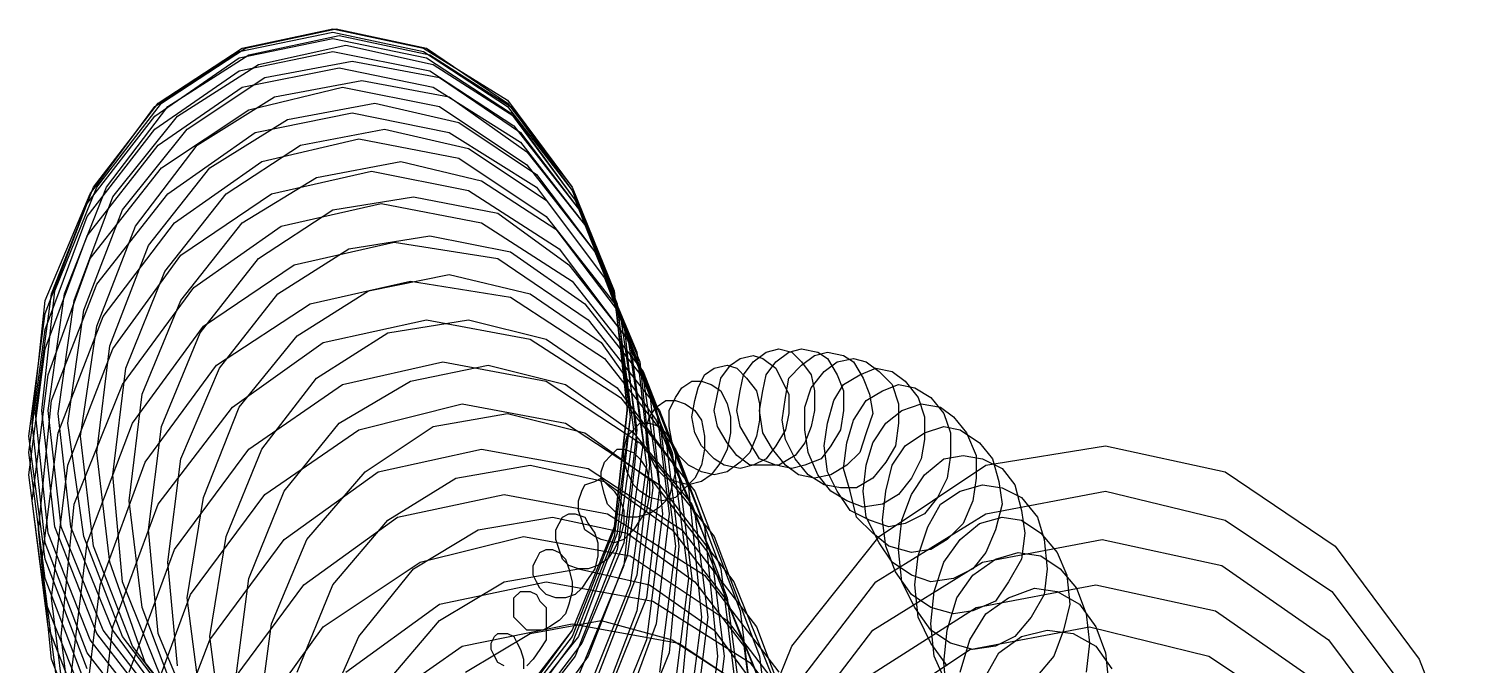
# Model space of a CAD drawing. Header units: metres. Extents: x 7 to 126, y 48 to 200.
# Drawn here: x 6.8 to 124.2, y 148.4 to 200 of the extents above; entities that cross this region are included whole.
import ezdxf

# ---------------------------------------------------------------- set-up
doc = ezdxf.new("R2010")
doc.units = ezdxf.units.M

msp = doc.modelspace()

# ---------------------------------------------------------------- linework, layer by layer
for points in [[(23.8875, 198.1875), (31.5, 199.7625)], [(24.15, 198.45), (31.5, 200.025)], [(24.4125, 198.45), (31.7625, 200.025)], [(24.675, 197.925), (32.025, 199.5)], [(31.5, 200.025), (38.85, 198.45)], [(31.5, 199.7625), (38.85, 198.1875)], [(31.7625, 200.025), (39.1125, 198.45)], [(32.025, 199.5), (39.375, 197.925)], [(17.325, 193.9875), (24.15, 198.45)], [(17.5875, 193.9875), (24.4125, 198.45)], [(23.8875, 197.6625), (31.5, 199.2375)], [(25.4625, 197.1375), (32.55, 198.7125)], [(31.5, 199.2375), (39.1125, 197.6625)], [(32.55, 198.7125), (39.6375, 197.1375)], [(38.85, 198.45), (45.675, 194.25)], [(39.1125, 198.45), (45.675, 193.9875)], [(17.0625, 193.725), (23.8875, 198.1875)], [(17.0625, 192.9375), (23.8875, 197.6625)], [(18.1125, 193.725), (24.675, 197.925)], [(18.9, 192.9375), (25.4625, 197.1375)], [(23.8875, 196.6125), (31.5, 198.1875)], [(25.9875, 196.0875), (33.075, 197.4)], [(31.5, 198.1875), (39.375, 196.6125)], [(33.075, 197.4), (40.1625, 196.0875)], [(38.85, 198.1875), (45.675, 193.725)], [(39.1125, 197.6625), (45.9375, 193.2)], [(39.375, 197.925), (45.9375, 193.725)], [(39.6375, 197.1375), (46.2, 192.9375)], [(17.0625, 191.8875), (23.8875, 196.6125)], [(19.6875, 191.8875), (25.9875, 196.0875)], [(24.15, 195.3), (32.025, 196.875)], [(32.025, 196.875), (39.6375, 195.3)], [(39.375, 196.6125), (46.2, 192.15)], [(40.1625, 196.0875), (46.725, 191.625)], [(17.325, 190.575), (24.15, 195.3)], [(24.675, 193.4625), (32.2875, 195.3)], [(26.775, 194.5125), (33.8625, 195.825)], [(32.2875, 195.3), (40.1625, 193.725)], [(33.8625, 195.825), (40.95, 194.5125)], [(39.6375, 195.3), (46.725, 190.8375)], [(11.8125, 186.6375), (17.0625, 193.725)], [(12.075, 187.1625), (17.325, 193.9875)], [(12.3375, 187.1625), (17.5875, 193.9875)], [(13.125, 187.1625), (18.1125, 193.725)], [(20.475, 190.575), (26.775, 194.5125)], [(27.825, 192.675), (34.9125, 193.9875)], [(34.9125, 193.9875), (41.7375, 192.4125)], [(40.1625, 193.725), (47.25, 189)], [(40.95, 194.5125), (47.25, 190.05)], [(45.675, 194.25), (50.925, 187.1625)], [(45.675, 193.9875), (50.925, 187.1625)], [(45.675, 193.725), (50.925, 186.9)], [(45.9375, 193.725), (50.925, 186.9)], [(11.55, 185.85), (17.0625, 192.9375)], [(13.65, 186.375), (18.9, 192.9375)], [(17.5875, 188.7375), (24.675, 193.4625)], [(21.525, 188.7375), (27.825, 192.675)], [(25.2, 191.625), (33.075, 193.2)], [(33.075, 193.2), (40.95, 191.625)], [(45.9375, 193.2), (51.1875, 186.1125)], [(46.2, 192.9375), (51.1875, 186.1125)], [(11.55, 184.8), (17.0625, 191.8875)], [(14.4375, 185.325), (19.6875, 191.8875)], [(18.1125, 186.6375), (25.2, 191.625)], [(28.875, 190.575), (35.7, 191.8875)], [(35.7, 191.8875), (42.525, 190.3125)], [(40.95, 191.625), (48.0375, 187.1625)], [(41.7375, 192.4125), (48.0375, 188.2125)], [(46.2, 192.15), (51.7125, 185.0625)], [(46.725, 191.625), (51.7125, 185.0625)], [(11.55, 183.225), (17.325, 190.575)], [(15.4875, 184.0125), (20.475, 190.575)], [(22.8375, 186.6375), (28.875, 190.575)], [(25.725, 189.2625), (33.6, 191.1)], [(33.6, 191.1), (41.7375, 189.525)], [(42.525, 190.3125), (48.825, 186.1125)], [(46.725, 190.8375), (52.2375, 183.75)], [(18.6375, 184.275), (25.725, 189.2625)], [(30.1875, 187.95), (37.0125, 189.2625)], [(37.0125, 189.2625), (43.575, 187.6875)], [(41.7375, 189.525), (48.825, 184.8)], [(47.25, 190.05), (52.2375, 183.75)], [(47.25, 189), (52.7625, 181.9125)], [(11.8125, 181.3875), (17.5875, 188.7375)], [(16.5375, 182.4375), (21.525, 188.7375)], [(24.15, 184.275), (30.1875, 187.95)], [(26.5125, 186.6375), (34.65, 188.475)], [(34.65, 188.475), (42.525, 186.9)], [(48.0375, 188.2125), (52.7625, 181.9125)], [(8.1375, 177.975), (11.8125, 186.6375)], [(8.6625, 178.5), (12.075, 187.1625)], [(8.925, 178.7625), (12.3375, 187.1625)], [(9.7125, 178.5), (13.125, 187.1625)], [(12.3375, 179.2875), (18.1125, 186.6375)], [(17.85, 180.3375), (22.8375, 186.6375)], [(19.1625, 181.65), (26.5125, 186.6375)], [(42.525, 186.9), (49.875, 182.175)], [(43.575, 187.6875), (49.6125, 183.75)], [(48.0375, 187.1625), (53.55, 179.8125)], [(50.925, 187.1625), (54.3375, 178.5)], [(50.925, 187.1625), (54.3375, 178.7625)], [(50.925, 186.9), (54.3375, 178.2375)], [(50.925, 186.9), (54.3375, 178.5)], [(8.1375, 176.925), (11.55, 185.85)], [(10.5, 177.975), (13.65, 186.375)], [(27.3, 184.0125), (35.4375, 185.85)], [(31.5, 185.325), (38.0625, 186.375)], [(35.4375, 185.85), (43.575, 184.275)], [(38.0625, 186.375), (44.8875, 185.0625)], [(48.825, 186.1125), (53.55, 179.8125)], [(51.1875, 186.1125), (54.6, 177.45)], [(51.1875, 186.1125), (54.6, 177.7125)], [(8.1375, 175.6125), (11.55, 184.8)], [(11.2875, 177.1875), (14.4375, 185.325)], [(12.8625, 176.6625), (18.6375, 184.275)], [(19.1625, 177.975), (24.15, 184.275)], [(25.4625, 181.3875), (31.5, 185.325)], [(43.575, 184.275), (50.925, 179.55)], [(44.8875, 185.0625), (50.6625, 180.8625)], [(48.825, 184.8), (54.6, 177.45)], [(51.7125, 185.0625), (55.125, 176.1375)], [(51.7125, 185.0625), (54.8625, 176.6625)], [(8.1375, 174.0375), (11.55, 183.225)], [(12.3375, 175.875), (15.4875, 184.0125)], [(20.2125, 179.025), (27.3, 184.0125)], [(32.8125, 182.175), (39.375, 183.225)], [(39.375, 183.225), (45.9375, 181.9125)], [(49.6125, 183.75), (54.6, 177.1875)], [(52.2375, 183.75), (55.65, 174.5625)], [(52.2375, 183.75), (55.3875, 175.35)], [(13.3875, 174.3), (16.5375, 182.4375)], [(27.0375, 178.5), (32.8125, 182.175)], [(28.35, 180.8625), (36.4875, 182.7)], [(36.4875, 182.7), (44.8875, 181.3875)], [(45.9375, 181.9125), (51.975, 177.7125)], [(49.875, 182.175), (55.3875, 174.825)], [(52.7625, 181.9125), (56.4375, 172.9875)], [(52.7625, 181.9125), (56.175, 173.775)], [(8.4, 171.9375), (11.8125, 181.3875)], [(13.65, 174.0375), (19.1625, 181.65)], [(20.7375, 175.35), (25.4625, 181.3875)], [(21, 175.875), (28.35, 180.8625)], [(44.8875, 181.3875), (52.2375, 176.4)], [(50.6625, 180.8625), (55.65, 174.5625)], [(14.7, 172.4625), (17.85, 180.3375)], [(29.6625, 177.7125), (37.8, 179.55)], [(34.3875, 178.7625), (40.95, 180.075)], [(37.8, 179.55), (45.9375, 178.2375)], [(40.95, 180.075), (47.5125, 178.5)], [(50.925, 179.55), (56.7, 172.2)], [(53.55, 179.8125), (57.225, 170.625)], [(53.55, 179.8125), (56.7, 171.675)], [(7.35, 168.7875), (8.6625, 178.5)], [(7.875, 169.05), (8.925, 178.7625)], [(8.4, 169.05), (9.7125, 178.5)], [(8.6625, 169.8375), (12.3375, 179.2875)], [(14.4375, 171.15), (20.2125, 179.025)], [(22.3125, 172.4625), (27.0375, 178.5)], [(28.6125, 175.0875), (34.3875, 178.7625)], [(47.5125, 178.5), (53.2875, 174.5625)], [(54.3375, 178.7625), (55.3875, 169.3125)], [(54.3375, 178.5), (55.3875, 169.05)], [(54.3375, 178.5), (55.3875, 169.05)], [(7.0875, 168), (8.1375, 177.975)], [(9.1875, 168.7875), (10.5, 177.975)], [(9.975, 168), (11.2875, 177.1875)], [(16.0125, 170.3625), (19.1625, 177.975)], [(22.05, 172.725), (29.6625, 177.7125)], [(45.9375, 178.2375), (53.55, 173.25)], [(51.975, 177.7125), (56.7, 171.675)], [(54.3375, 178.2375), (55.65, 168.525)], [(54.6, 177.7125), (55.65, 168.525)], [(54.6, 177.45), (58.0125, 168.2625)], [(54.6, 177.45), (55.9125, 167.475)], [(54.6, 177.1875), (57.75, 169.3125)], [(6.825, 166.95), (8.1375, 176.925)], [(9.1875, 167.2125), (12.8625, 176.6625)], [(30.7125, 174.5625), (39.1125, 176.4)], [(35.9625, 175.35), (42.525, 176.4)], [(39.1125, 176.4), (47.5125, 174.825)], [(42.525, 176.4), (48.825, 174.825)], [(52.2375, 176.4), (58.0125, 169.05)], [(54.8625, 176.6625), (56.175, 167.475)], [(55.125, 176.1375), (56.175, 166.425)], [(6.825, 165.6375), (8.1375, 175.6125)], [(11.025, 166.95), (12.3375, 175.875)], [(15.225, 168), (21, 175.875)], [(17.5875, 167.7375), (20.7375, 175.35)], [(23.8875, 169.3125), (28.6125, 175.0875)], [(30.1875, 171.675), (35.9625, 175.35)], [(55.3875, 175.35), (56.7, 166.425)], [(6.825, 163.8), (8.1375, 174.0375)], [(9.975, 164.5875), (13.65, 174.0375)], [(12.3375, 165.6375), (13.3875, 174.3)], [(23.3625, 169.3125), (30.7125, 174.5625)], [(47.5125, 174.825), (54.8625, 170.1)], [(48.825, 174.825), (54.6, 170.8875)], [(53.2875, 174.5625), (57.75, 168.2625)], [(55.3875, 174.825), (59.0625, 165.6375)], [(55.65, 174.5625), (56.9625, 164.5875)], [(55.65, 174.5625), (58.5375, 166.6875)], [(56.175, 173.775), (57.225, 164.5875)], [(65.625, 172.9875), (66.675, 173.775)], [(66.675, 173.775), (67.725, 174.0375)], [(67.4625, 172.9875), (68.5125, 173.775)], [(67.725, 174.0375), (68.775, 173.775)], [(68.5125, 173.775), (69.5625, 174.0375)], [(68.775, 173.775), (69.5625, 172.9875)], [(69.5625, 174.0375), (70.875, 173.775)], [(70.6125, 173.5125), (71.6625, 173.775)], [(70.875, 173.775), (71.6625, 173.25)], [(71.6625, 173.775), (72.975, 173.5125)], [(16.275, 164.85), (22.05, 172.725)], [(32.2875, 171.15), (40.425, 172.9875)], [(37.8, 171.4125), (44.1, 172.725)], [(40.425, 172.9875), (48.825, 171.4125)], [(44.1, 172.725), (50.4, 171.15)], [(53.55, 173.25), (59.325, 165.9)], [(56.4375, 172.9875), (57.4875, 162.75)], [(62.475, 172.4625), (63.525, 172.725)], [(63, 171.675), (63.7875, 172.725)], [(63.525, 172.725), (64.3125, 172.4625)], [(63.7875, 172.725), (64.575, 173.25)], [(64.575, 173.25), (65.625, 173.5125)], [(64.8375, 171.9375), (65.625, 172.9875)], [(65.625, 173.5125), (66.4125, 173.25)], [(66.4125, 173.25), (67.4625, 172.4625)], [(66.675, 171.9375), (67.4625, 172.9875)], [(68.5125, 171.675), (69.5625, 172.725)], [(69.5625, 172.725), (70.6125, 173.5125)], [(69.5625, 172.9875), (70.35, 171.9375)], [(71.4, 172.2), (72.45, 172.9875)], [(71.6625, 173.25), (72.45, 171.9375)], [(72.45, 172.9875), (73.7625, 173.25)], [(72.975, 173.5125), (73.7625, 172.9875)], [(73.7625, 173.25), (74.8125, 172.9875)], [(73.7625, 172.9875), (74.55, 171.675)], [(74.8125, 172.9875), (75.8625, 172.2)], [(7.0875, 161.7), (8.4, 171.9375)], [(13.65, 163.8), (14.7, 172.4625)], [(19.1625, 165.1125), (22.3125, 172.4625)], [(25.725, 165.9), (30.1875, 171.675)], [(32.025, 168), (37.8, 171.4125)], [(48.825, 171.4125), (56.4375, 166.425)], [(56.7, 172.2), (60.375, 162.75)], [(56.7, 171.675), (58.0125, 162.75)], [(56.7, 171.675), (59.5875, 163.8)], [(59.85, 170.8875), (60.6375, 171.4125)], [(60.6375, 171.4125), (61.425, 171.4125)], [(61.1625, 170.8875), (61.6875, 171.9375)], [(61.425, 171.4125), (62.2125, 171.15)], [(61.6875, 171.9375), (62.475, 172.4625)], [(62.7375, 170.3625), (63, 171.675)], [(64.3125, 172.4625), (65.1, 171.675)], [(64.575, 170.625), (64.8375, 171.9375)], [(65.1, 171.675), (65.8875, 170.625)], [(66.4125, 170.625), (66.675, 171.9375)], [(67.4625, 172.4625), (67.9875, 171.4125)], [(67.9875, 171.4125), (68.5125, 170.3625)], [(68.25, 170.1), (68.5125, 171.675)], [(70.35, 170.8875), (71.4, 172.2)], [(70.35, 171.9375), (70.6125, 170.625)], [(72.45, 171.9375), (72.975, 170.625)], [(72.975, 171.15), (74.2875, 171.9375)], [(74.2875, 171.9375), (75.6, 172.4625)], [(74.55, 171.675), (75.075, 170.3625)], [(75.6, 172.4625), (76.9125, 172.2)], [(75.8625, 172.2), (76.9125, 171.15)], [(76.9125, 172.2), (77.9625, 171.4125)], [(77.9625, 171.4125), (79.0125, 170.1)], [(10.5, 161.4375), (14.4375, 171.15)], [(14.9625, 161.7), (16.0125, 170.3625)], [(24.675, 165.9), (32.2875, 171.15)], [(50.4, 171.15), (55.9125, 167.2125)], [(54.6, 170.8875), (59.0625, 164.85)], [(57.225, 170.625), (58.275, 160.65)], [(59.325, 170.1), (59.85, 170.8875)], [(60.9, 169.8375), (61.1625, 170.8875)], [(62.2125, 171.15), (63, 170.625)], [(62.475, 169.05), (62.7375, 170.3625)], [(63, 170.625), (63.525, 169.575)], [(64.3125, 169.05), (64.575, 170.625)], [(65.8875, 170.625), (66.15, 169.575)], [(66.15, 169.05), (66.4125, 170.625)], [(68.5125, 170.3625), (68.5125, 168.7875)], [(69.825, 169.3125), (70.35, 170.8875)], [(70.6125, 170.625), (70.6125, 169.05)], [(72.1875, 169.8375), (72.975, 171.15)], [(72.975, 170.625), (72.975, 169.05)], [(74.8125, 169.8375), (76.125, 170.625)], [(75.075, 170.3625), (75.3375, 168.7875)], [(76.125, 170.625), (77.4375, 171.15)], [(76.9125, 171.15), (77.4375, 169.575)], [(77.4375, 171.15), (78.75, 170.8875)], [(78.75, 170.8875), (80.0625, 170.1)], [(7.6125, 159.3375), (8.6625, 169.8375)], [(8.925, 159.6), (7.875, 169.05)], [(9.45, 159.6), (8.4, 169.05)], [(17.325, 161.4375), (23.3625, 169.3125)], [(21, 161.9625), (23.8875, 169.3125)], [(33.6, 167.475), (42, 169.575)], [(42, 169.575), (50.4, 168)], [(55.3875, 169.3125), (54.3375, 159.6)], [(55.3875, 169.05), (54.3375, 159.3375)], [(55.3875, 169.05), (54.3375, 159.6)], [(54.8625, 170.1), (60.9, 162.4875)], [(57.225, 168.525), (57.75, 169.3125)], [(57.75, 169.3125), (58.5375, 169.8375)], [(57.75, 169.3125), (58.8, 160.65)], [(58.0125, 169.05), (61.6875, 159.6)], [(58.5375, 169.8375), (59.325, 169.8375)], [(58.8, 169.05), (59.325, 170.1)], [(58.8, 167.7375), (58.8, 169.05)], [(59.325, 169.8375), (60.1125, 169.575)], [(60.1125, 169.575), (60.9, 169.05)], [(60.6375, 168.525), (60.9, 169.8375)], [(60.9, 169.05), (61.425, 168.2625)], [(62.7375, 167.7375), (62.475, 169.05)], [(63.525, 169.575), (63.7875, 168.525)], [(64.575, 167.7375), (64.3125, 169.05)], [(66.15, 169.575), (66.15, 168.2625)], [(66.4125, 167.2125), (66.15, 169.05)], [(67.9875, 168.2625), (68.25, 170.1)], [(69.825, 167.475), (69.825, 169.3125)], [(70.6125, 169.05), (70.35, 167.7375)], [(71.6625, 168), (72.1875, 169.8375)], [(72.975, 169.05), (72.7125, 167.475)], [(73.7625, 168.2625), (74.8125, 169.8375)], [(76.3875, 168), (77.7, 169.05)], [(77.4375, 169.575), (77.4375, 168)], [(77.7, 169.05), (79.275, 169.575)], [(79.0125, 170.1), (79.5375, 168.525)], [(79.275, 169.575), (80.85, 169.3125)], [(80.0625, 170.1), (81.1125, 168.7875)], [(80.85, 169.3125), (81.9, 168.525)], [(8.1375, 158.2875), (7.0875, 168)], [(8.4, 159.075), (7.35, 168.7875)], [(10.2375, 159.6), (9.1875, 168.7875)], [(11.2875, 158.8125), (9.975, 168)], [(11.55, 158.2875), (15.225, 168)], [(27.5625, 162.4875), (32.025, 168)], [(39.6375, 167.7375), (45.675, 168.7875)], [(45.675, 168.7875), (51.975, 167.2125)], [(50.4, 168), (58.0125, 163.0125)], [(55.65, 168.525), (54.3375, 158.8125)], [(55.65, 168.525), (54.6, 159.075)], [(55.9125, 167.475), (56.4375, 168)], [(56.4375, 168), (57.225, 168)], [(56.9625, 167.7375), (57.225, 168.525)], [(57.225, 168), (58.0125, 167.7375)], [(57.75, 168.2625), (60.9, 160.65)], [(58.0125, 168.2625), (59.325, 158.025)], [(60.9, 167.2125), (60.6375, 168.525)], [(61.425, 168.2625), (61.6875, 166.95)], [(63.7875, 168.525), (63.7875, 167.2125)], [(66.15, 168.2625), (65.8875, 166.95)], [(68.25, 166.6875), (67.9875, 168.2625)], [(68.5125, 168.7875), (68.25, 167.475)], [(71.4, 166.1625), (71.6625, 168)], [(73.2375, 166.425), (73.7625, 168.2625)], [(75.3375, 168.7875), (74.8125, 167.2125)], [(75.3375, 166.425), (76.3875, 168)], [(77.4375, 168), (77.175, 166.1625)], [(79.5375, 168.525), (79.5375, 166.6875)], [(81.1125, 168.7875), (81.6375, 167.2125)], [(81.9, 168.525), (82.95, 167.2125)], [(8.1375, 156.975), (6.825, 166.95)], [(7.875, 156.7125), (9.1875, 167.2125)], [(12.075, 158.025), (11.025, 166.95)], [(16.5375, 159.3375), (17.5875, 167.7375)], [(25.9875, 162.225), (33.6, 167.475)], [(34.125, 164.0625), (39.6375, 167.7375)], [(51.975, 167.2125), (57.4875, 163.275)], [(55.9125, 167.475), (54.6, 157.7625)], [(56.175, 167.475), (55.125, 158.2875)], [(55.125, 165.9), (55.3875, 166.95)], [(55.3875, 166.95), (55.9125, 167.475)], [(55.9125, 167.2125), (60.6375, 161.4375)], [(56.9625, 166.425), (56.9625, 167.7375)], [(58.0125, 167.7375), (58.5375, 167.2125)], [(58.5375, 167.2125), (59.0625, 166.425)], [(58.5375, 166.6875), (59.5875, 158.025)], [(59.0625, 166.425), (58.8, 167.7375)], [(61.425, 166.1625), (60.9, 167.2125)], [(61.6875, 166.95), (61.6875, 165.9)], [(63.525, 166.425), (62.7375, 167.7375)], [(63.7875, 167.2125), (63.525, 165.9)], [(65.3625, 166.425), (64.575, 167.7375)], [(65.8875, 166.95), (65.3625, 165.6375)], [(67.2, 165.9), (66.4125, 167.2125)], [(68.25, 167.475), (67.4625, 166.1625)], [(69.0375, 165.1125), (68.25, 166.6875)], [(70.35, 167.7375), (69.825, 166.425)], [(70.0875, 165.6375), (69.825, 167.475)], [(72.7125, 167.475), (71.925, 166.1625)], [(74.8125, 167.2125), (74.2875, 165.6375)], [(77.9625, 166.1625), (79.5375, 167.2125)], [(79.5375, 166.6875), (79.275, 165.1125)], [(79.5375, 167.2125), (81.1125, 167.7375)], [(81.1125, 167.7375), (82.425, 167.475)], [(81.6375, 167.2125), (81.6375, 165.375)], [(82.425, 167.475), (84, 166.425)], [(82.95, 167.2125), (83.7375, 165.375)], [(8.1375, 155.4), (6.825, 165.6375)], [(13.3875, 156.7125), (12.3375, 165.6375)], [(18.6375, 157.7625), (24.675, 165.9)], [(22.8375, 158.8125), (25.725, 165.9)], [(35.175, 164.0625), (43.575, 165.9)], [(43.575, 165.9), (52.2375, 164.325)], [(54.075, 165.375), (54.6, 165.9)], [(54.6, 165.9), (55.125, 165.9)], [(56.175, 166.425), (55.125, 156.45)], [(55.125, 165.1125), (55.125, 165.9)], [(55.125, 165.9), (55.9125, 165.6375)], [(56.7, 166.425), (55.3875, 157.2375)], [(55.9125, 165.6375), (56.4375, 165.1125)], [(56.4375, 166.425), (62.475, 158.8125)], [(57.225, 165.375), (56.9625, 166.425)], [(59.5875, 165.375), (59.0625, 166.425)], [(59.0625, 166.425), (59.325, 165.375)], [(59.0625, 165.6375), (60.375, 155.4)], [(59.325, 165.9), (63, 156.1875)], [(62.475, 165.1125), (61.425, 166.1625)], [(61.6875, 165.9), (61.425, 164.5875)], [(63.525, 165.9), (63, 164.85)], [(64.3125, 165.375), (63.525, 166.425)], [(65.3625, 165.6375), (64.575, 164.85)], [(66.15, 165.1125), (65.3625, 166.425)], [(67.4625, 166.1625), (66.675, 165.1125)], [(68.25, 164.5875), (67.2, 165.9)], [(69.825, 166.425), (69.0375, 165.375)], [(70.875, 163.8), (70.0875, 165.6375)], [(71.925, 166.1625), (71.1375, 165.1125)], [(71.6625, 164.0625), (71.4, 166.1625)], [(72.975, 164.325), (73.2375, 166.425)], [(74.2875, 165.6375), (73.2375, 164.5875)], [(74.8125, 164.5875), (75.3375, 166.425)], [(77.175, 166.1625), (76.3875, 164.85)], [(76.9125, 164.5875), (77.9625, 166.1625)], [(84, 166.425), (85.05, 165.1125)], [(84.525, 164.5875), (94.2375, 166.1625)], [(94.2375, 166.1625), (103.95, 164.0625)], [(8.6625, 153.825), (9.975, 164.5875)], [(12.6, 154.875), (16.275, 164.85)], [(18.1125, 156.7125), (19.1625, 165.1125)], [(41.475, 163.5375), (47.5125, 164.5875)], [(47.5125, 164.5875), (53.55, 163.275)], [(52.2375, 164.325), (59.85, 159.3375)], [(53.2875, 164.0625), (53.55, 164.85)], [(53.55, 164.85), (54.075, 165.375)], [(55.3875, 164.0625), (55.125, 165.1125)], [(56.9625, 164.5875), (55.65, 154.875)], [(57.225, 164.5875), (56.175, 155.6625)], [(56.4375, 165.1125), (56.9625, 164.325)], [(56.9625, 164.325), (57.225, 163.275)], [(57.75, 164.325), (57.225, 165.375)], [(58.5375, 163.5375), (57.75, 164.325)], [(59.0625, 164.85), (62.2125, 157.5)], [(59.325, 165.375), (59.325, 164.0625)], [(60.375, 164.5875), (59.5875, 165.375)], [(61.425, 164.0625), (60.375, 164.5875)], [(61.425, 164.5875), (60.9, 163.5375)], [(63, 164.85), (62.2125, 163.8)], [(63.2625, 164.5875), (62.475, 165.1125)], [(64.575, 164.325), (63.2625, 164.5875)], [(64.575, 164.85), (63.525, 164.0625)], [(65.3625, 164.5875), (64.3125, 165.375)], [(65.625, 164.5875), (64.575, 164.325)], [(66.675, 164.5875), (65.3625, 164.5875)], [(66.675, 165.1125), (65.625, 164.5875)], [(67.4625, 164.5875), (66.15, 165.1125)], [(67.725, 164.5875), (66.675, 164.5875)], [(68.775, 164.325), (67.4625, 164.5875)], [(69.0375, 165.375), (67.725, 164.5875)], [(69.3, 163.8), (68.25, 164.5875)], [(69.825, 164.5875), (68.775, 164.325)], [(70.0875, 163.8), (69.0375, 165.1125)], [(71.1375, 165.1125), (69.825, 164.5875)], [(73.2375, 164.5875), (71.925, 163.8)], [(73.5, 162.4875), (72.975, 164.325)], [(74.55, 162.4875), (74.8125, 164.5875)], [(76.3875, 164.85), (75.3375, 163.5375)], [(75.8625, 158.8125), (84.525, 164.5875)], [(76.3875, 162.4875), (76.9125, 164.5875)], [(79.275, 165.1125), (78.4875, 163.5375)], [(79.5375, 163.8), (81.1125, 165.1125)], [(81.1125, 165.1125), (82.6875, 165.375)], [(81.6375, 165.375), (81.375, 163.5375)], [(82.6875, 165.375), (84.2625, 165.1125)], [(83.7375, 165.375), (83.7375, 163.5375)], [(84.2625, 165.1125), (85.8375, 164.325)], [(85.05, 165.1125), (85.575, 163.275)], [(85.8375, 164.325), (86.8875, 163.0125)], [(8.1375, 153.5625), (6.825, 163.8)], [(14.4375, 155.1375), (13.65, 163.8)], [(27.5625, 158.55), (35.175, 164.0625)], [(29.4, 158.55), (34.125, 164.0625)], [(35.9625, 160.125), (41.475, 163.5375)], [(51.975, 163.0125), (52.7625, 163.275)], [(52.7625, 163.275), (53.2875, 163.5375)], [(53.2875, 163.275), (53.2875, 164.0625)], [(53.2875, 163.5375), (53.8125, 163.0125)], [(53.55, 162.225), (53.2875, 163.275)], [(53.55, 163.275), (59.0625, 159.3375)], [(55.9125, 163.0125), (55.3875, 164.0625)], [(57.225, 163.275), (57.225, 162.225)], [(57.4875, 163.275), (61.95, 157.5)], [(59.325, 163.275), (58.5375, 163.5375)], [(59.325, 164.0625), (59.0625, 163.0125)], [(60.375, 163.0125), (59.325, 163.275)], [(59.5875, 163.8), (60.6375, 155.4)], [(60.9, 163.5375), (60.1125, 162.75)], [(61.425, 163.275), (60.375, 163.0125)], [(62.475, 163.8), (61.425, 164.0625)], [(62.2125, 163.8), (61.425, 163.275)], [(63.525, 164.0625), (62.475, 163.8)], [(70.6125, 163.5375), (69.3, 163.8)], [(71.4, 163.0125), (70.0875, 163.8)], [(71.925, 163.8), (70.6125, 163.5375)], [(71.925, 162.4875), (70.875, 163.8)], [(72.45, 162.4875), (71.6625, 164.0625)], [(75.3375, 163.5375), (74.025, 162.75)], [(78.4875, 163.5375), (77.4375, 162.225)], [(78.4875, 162.225), (79.5375, 163.8)], [(81.375, 163.5375), (80.5875, 161.9625)], [(83.7375, 163.5375), (83.475, 161.7)], [(85.575, 163.275), (85.8375, 161.4375)], [(103.95, 164.0625), (112.875, 158.025)], [(19.6875, 153.825), (21, 161.9625)], [(19.95, 154.0875), (25.9875, 162.225)], [(24.675, 155.4), (27.5625, 162.4875)], [(36.75, 160.3875), (45.4125, 162.225)], [(45.4125, 162.225), (53.8125, 160.65)], [(51.45, 161.7), (51.7125, 162.4875)], [(51.7125, 162.4875), (51.975, 163.0125)], [(53.8125, 161.4375), (53.55, 162.225)], [(53.8125, 163.0125), (54.3375, 162.4875)], [(54.3375, 162.4875), (54.8625, 161.7)], [(56.4375, 162.4875), (55.9125, 163.0125)], [(57.4875, 162.75), (56.175, 152.775)], [(57.225, 161.9625), (56.4375, 162.4875)], [(58.0125, 162.75), (56.9625, 153.825)], [(57.225, 162.225), (56.9625, 160.9125)], [(58.275, 161.7), (57.225, 161.9625)], [(58.0125, 163.0125), (64.05, 155.1375)], [(58.8, 161.9625), (58.0125, 161.175)], [(59.325, 161.9625), (58.275, 161.7)], [(59.0625, 163.0125), (58.8, 161.9625)], [(60.1125, 162.75), (59.325, 161.9625)], [(60.375, 162.75), (61.425, 152.25)], [(60.9, 162.4875), (64.575, 152.775)], [(72.7125, 162.75), (71.4, 163.0125)], [(73.2375, 161.7), (71.925, 162.4875)], [(73.5, 160.9125), (72.45, 162.4875)], [(74.025, 162.75), (72.7125, 162.75)], [(74.025, 160.3875), (73.5, 162.4875)], [(74.8125, 160.3875), (74.55, 162.4875)], [(76.125, 160.125), (76.3875, 162.4875)], [(77.4375, 162.225), (76.125, 161.4375)], [(77.7, 160.125), (78.4875, 162.225)], [(80.5875, 161.9625), (79.5375, 160.65)], [(80.85, 161.4375), (82.425, 162.4875)], [(82.425, 162.4875), (84.2625, 163.0125)], [(84.2625, 163.0125), (85.8375, 162.75)], [(84.525, 160.65), (94.2375, 162.4875)], [(85.8375, 162.75), (87.4125, 161.9625)], [(86.8875, 163.0125), (87.4125, 160.9125)], [(87.4125, 161.9625), (88.725, 160.3875)], [(94.2375, 162.4875), (103.95, 160.125)], [(8.4, 151.4625), (7.0875, 161.7)], [(9.45, 150.675), (10.5, 161.4375)], [(13.65, 151.4625), (17.325, 161.4375)], [(16.0125, 153.0375), (14.9625, 161.7)], [(51.45, 160.9125), (51.45, 161.7)], [(51.7125, 160.125), (51.45, 160.9125)], [(54.6, 160.65), (53.8125, 161.4375)], [(54.8625, 161.7), (55.125, 160.9125)], [(55.125, 160.9125), (55.125, 159.8625)], [(56.9625, 160.9125), (56.4375, 160.125)], [(58.0125, 161.175), (57.225, 160.65)], [(60.6375, 161.4375), (63.525, 153.825)], [(74.55, 161.175), (73.2375, 161.7)], [(75.075, 160.125), (73.5, 160.9125)], [(76.125, 161.4375), (74.55, 161.175)], [(79.8, 159.6), (80.85, 161.4375)], [(83.475, 161.7), (82.6875, 159.8625)], [(85.8375, 161.4375), (85.3125, 159.3375)], [(87.4125, 160.9125), (87.675, 159.075)], [(12.3375, 150.9375), (8.925, 159.6)], [(12.8625, 151.2), (9.45, 159.6)], [(13.65, 151.2), (10.2375, 159.6)], [(29.1375, 154.875), (36.75, 160.3875)], [(31.5, 154.875), (35.9625, 160.125)], [(43.3125, 159.3375), (49.35, 160.3875)], [(49.35, 160.3875), (55.3875, 159.075)], [(49.6125, 159.3375), (49.875, 159.8625)], [(49.875, 159.8625), (50.1375, 160.3875)], [(50.1375, 160.3875), (50.6625, 160.65)], [(50.6625, 160.65), (51.1875, 160.65)], [(54.3375, 159.6), (50.925, 151.2)], [(54.3375, 159.6), (50.925, 151.2)], [(51.1875, 160.65), (51.975, 160.3875)], [(51.975, 159.3375), (51.7125, 160.125)], [(51.975, 160.3875), (52.2375, 159.8625)], [(52.2375, 159.8625), (52.7625, 159.075)], [(53.8125, 160.65), (61.6875, 155.6625)], [(55.3875, 160.3875), (54.6, 160.65)], [(55.125, 159.8625), (54.8625, 158.8125)], [(56.175, 160.3875), (55.3875, 160.3875)], [(56.4375, 160.125), (55.9125, 159.3375)], [(57.225, 160.65), (56.175, 160.3875)], [(58.275, 160.65), (56.9625, 150.4125)], [(58.8, 160.65), (57.75, 151.725)], [(60.9, 160.65), (61.95, 152.25)], [(61.6875, 159.6), (62.7375, 149.1)], [(75.3375, 159.075), (74.025, 160.3875)], [(75.8625, 158.2875), (74.8125, 160.3875)], [(76.65, 159.6), (75.075, 160.125)], [(75.6, 155.1375), (84.525, 160.65)], [(76.3875, 158.025), (76.125, 160.125)], [(77.9625, 159.8625), (76.65, 159.6)], [(77.4375, 157.7625), (77.7, 160.125)], [(79.5375, 160.65), (77.9625, 159.8625)], [(79.0125, 157.2375), (79.8, 159.6)], [(82.6875, 159.8625), (81.375, 158.55)], [(82.425, 158.55), (84, 159.8625)], [(84, 159.8625), (85.8375, 160.3875)], [(85.8375, 160.3875), (87.4125, 160.125)], [(87.4125, 160.125), (88.9875, 159.075)], [(88.725, 160.3875), (89.25, 158.55)], [(103.95, 160.125), (112.6125, 154.35)], [(8.6625, 148.8375), (7.6125, 159.3375)], [(11.8125, 150.4125), (8.4, 159.075)], [(14.4375, 150.675), (11.2875, 158.8125)], [(17.325, 150.9375), (16.5375, 159.3375)], [(21.525, 150.675), (22.8375, 158.8125)], [(21.525, 150.4125), (27.5625, 158.55)], [(26.5125, 151.725), (29.4, 158.55)], [(38.0625, 156.1875), (43.3125, 159.3375)], [(38.5875, 156.7125), (46.9875, 158.8125)], [(46.9875, 158.8125), (55.65, 157.2375)], [(49.6125, 158.55), (49.6125, 159.3375)], [(49.875, 157.7625), (49.6125, 158.55)], [(54.3375, 159.3375), (50.925, 150.675)], [(54.3375, 158.8125), (50.925, 150.15)], [(54.6, 159.075), (51.45, 150.675)], [(52.7625, 158.8125), (51.975, 159.3375)], [(52.7625, 159.075), (53.025, 158.2875)], [(53.2875, 158.55), (52.7625, 158.8125)], [(54.3375, 158.2875), (53.2875, 158.55)], [(54.8625, 158.8125), (54.3375, 157.7625)], [(55.125, 158.55), (54.3375, 158.2875)], [(55.9125, 159.3375), (55.125, 158.55)], [(55.3875, 159.075), (60.9, 155.1375)], [(59.0625, 159.3375), (63.525, 153.5625)], [(59.85, 159.3375), (65.8875, 151.4625)], [(62.475, 158.8125), (66.15, 149.1)], [(68.775, 149.8875), (75.8625, 158.8125)], [(76.65, 158.025), (75.3375, 159.075)], [(81.375, 158.55), (80.0625, 157.7625)], [(81.1125, 156.7125), (82.425, 158.55)], [(84.2625, 156.7125), (93.975, 158.55)], [(85.3125, 159.3375), (84.525, 157.5)], [(87.675, 159.075), (87.4125, 156.975)], [(88.9875, 159.075), (90.3, 157.5)], [(89.25, 158.55), (89.5125, 156.1875)], [(93.975, 158.55), (103.6875, 156.45)], [(11.55, 149.3625), (8.1375, 158.2875)], [(10.2375, 147.2625), (11.55, 158.2875)], [(15.225, 149.8875), (12.075, 158.025)], [(14.9625, 147.7875), (18.6375, 157.7625)], [(48.0375, 156.975), (48.3, 157.5)], [(48.3, 157.5), (48.825, 157.7625)], [(48.825, 157.7625), (49.35, 157.7625)], [(49.35, 157.7625), (49.875, 157.5)], [(50.1375, 156.975), (49.875, 157.7625)], [(49.875, 157.5), (50.4, 156.975)], [(54.6, 157.7625), (51.1875, 149.1)], [(55.125, 158.2875), (51.7125, 150.15)], [(55.3875, 157.2375), (52.2375, 149.1)], [(53.025, 157.2375), (52.7625, 156.1875)], [(53.025, 158.2875), (53.025, 157.2375)], [(54.3375, 157.7625), (53.8125, 156.975)], [(55.65, 157.2375), (63.525, 151.9875)], [(59.325, 158.025), (58.0125, 147.7875)], [(59.5875, 158.025), (58.8, 149.3625)], [(61.95, 157.5), (64.8375, 150.15)], [(62.2125, 157.5), (63.2625, 149.1)], [(76.9125, 156.7125), (75.8625, 158.2875)], [(77.175, 155.925), (76.3875, 158.025)], [(78.4875, 157.5), (76.65, 158.025)], [(77.7, 155.1375), (77.4375, 157.7625)], [(80.0625, 157.7625), (78.4875, 157.5)], [(78.75, 154.875), (79.0125, 157.2375)], [(84.525, 157.5), (83.475, 156.1875)], [(85.3125, 156.975), (87.15, 157.5)], [(87.15, 157.5), (88.9875, 157.2375)], [(88.9875, 157.2375), (90.5625, 156.1875)], [(90.3, 157.5), (91.0875, 155.6625)], [(112.875, 158.025), (119.7, 148.8375)], [(9.1875, 146.2125), (7.875, 156.7125)], [(11.55, 148.05), (8.1375, 156.975)], [(16.275, 148.575), (13.3875, 156.7125)], [(18.9, 148.3125), (18.1125, 156.7125)], [(30.7125, 151.4625), (38.5875, 156.7125)], [(33.6, 150.675), (38.0625, 156.1875)], [(45.4125, 155.1375), (51.45, 156.1875)], [(47.775, 156.45), (48.0375, 156.975)], [(47.775, 155.6625), (47.775, 156.45)], [(50.6625, 156.45), (50.1375, 156.975)], [(50.4, 156.975), (50.6625, 156.1875)], [(51.45, 156.1875), (50.6625, 156.45)], [(50.6625, 156.1875), (50.925, 155.1375)], [(55.125, 156.45), (51.45, 147.525)], [(51.45, 156.1875), (57.225, 154.875)], [(52.2375, 156.1875), (51.45, 156.1875)], [(53.025, 156.45), (52.2375, 156.1875)], [(52.7625, 156.1875), (52.2375, 155.4)], [(53.8125, 156.975), (53.025, 156.45)], [(63, 156.1875), (64.3125, 145.6875)], [(75.3375, 151.2), (84.2625, 156.7125)], [(78.4875, 155.6625), (76.9125, 156.7125)], [(80.325, 154.35), (81.1125, 156.7125)], [(83.475, 156.1875), (81.9, 155.4)], [(83.475, 155.6625), (85.3125, 156.975)], [(87.4125, 156.975), (86.3625, 155.1375)], [(89.5125, 156.1875), (89.25, 154.0875)], [(90.5625, 156.1875), (91.875, 154.6125)], [(103.6875, 156.45), (112.35, 150.4125)], [(11.55, 146.475), (8.1375, 155.4)], [(17.5875, 147.2625), (14.4375, 155.1375)], [(23.625, 147.2625), (24.675, 155.4)], [(40.1625, 153.3), (48.825, 155.1375)], [(40.1625, 151.9875), (45.4125, 155.1375)], [(48.0375, 155.1375), (47.775, 155.6625)], [(48.3, 154.6125), (48.0375, 155.1375)], [(48.825, 155.1375), (57.4875, 153.5625)], [(50.925, 155.1375), (50.925, 154.35)], [(52.2375, 155.4), (51.7125, 154.6125)], [(56.175, 155.6625), (53.025, 147.525)], [(60.375, 155.4), (59.0625, 144.9)], [(60.6375, 155.4), (59.85, 146.7375)], [(60.9, 155.1375), (65.1, 149.625)], [(61.6875, 155.6625), (67.725, 147.7875)], [(64.05, 155.1375), (67.9875, 145.425)], [(68.775, 146.2125), (75.6, 155.1375)], [(78.4875, 154.0875), (77.175, 155.925)], [(78.75, 153.0375), (77.7, 155.1375)], [(80.0625, 155.1375), (78.4875, 155.6625)], [(81.9, 155.4), (80.0625, 155.1375)], [(82.1625, 153.825), (83.475, 155.6625)], [(86.3625, 155.1375), (85.3125, 153.5625)], [(91.0875, 155.6625), (91.35, 153.3)], [(9.975, 143.0625), (8.6625, 153.825)], [(11.2875, 143.85), (12.6, 154.875)], [(16.275, 144.1125), (19.95, 154.0875)], [(20.7375, 145.6875), (19.6875, 153.825)], [(23.1, 146.7375), (29.1375, 154.875)], [(28.6125, 147.7875), (31.5, 154.875)], [(46.2, 153.825), (46.725, 154.35)], [(46.2, 153.3), (46.2, 153.825)], [(46.725, 154.35), (46.9875, 154.35)], [(46.9875, 154.35), (47.5125, 154.35)], [(47.5125, 154.35), (48.0375, 154.0875)], [(48.0375, 154.0875), (48.3, 153.5625)], [(48.825, 154.0875), (48.3, 154.6125)], [(49.6125, 153.825), (48.825, 154.0875)], [(50.4, 153.825), (49.6125, 153.825)], [(51.1875, 154.0875), (50.4, 153.825)], [(50.925, 154.35), (50.6625, 153.3)], [(51.7125, 154.6125), (51.1875, 154.0875)], [(55.65, 154.875), (51.975, 145.6875)], [(56.9625, 153.825), (53.8125, 145.95)], [(57.225, 154.875), (62.475, 151.2)], [(63.525, 153.825), (64.575, 145.6875)], [(80.0625, 153.0375), (78.4875, 154.0875)], [(79.0125, 152.25), (78.75, 154.875)], [(80.0625, 151.725), (80.325, 154.35)], [(81.375, 151.2), (82.1625, 153.825)], [(83.7375, 153.0375), (93.45, 154.875)], [(84.525, 152.5125), (86.3625, 153.825)], [(86.3625, 153.825), (88.4625, 154.6125)], [(89.25, 154.0875), (88.2, 152.25)], [(88.4625, 154.6125), (90.3, 154.35)], [(90.3, 154.35), (92.1375, 153.3)], [(91.875, 154.6125), (92.6625, 152.5125)], [(93.45, 154.875), (103.1625, 152.775)], [(112.6125, 154.35), (119.7, 144.9)], [(11.8125, 144.375), (8.1375, 153.5625)], [(18.9, 145.425), (16.0125, 153.0375)], [(32.55, 147.7875), (40.1625, 153.3)], [(46.2, 152.775), (46.2, 153.3)], [(46.2, 152.25), (46.2, 152.775)], [(48.3, 153.5625), (48.825, 153.0375)], [(48.825, 153.0375), (48.825, 152.25)], [(50.6625, 153.3), (50.4, 152.5125)], [(56.175, 152.775), (52.7625, 143.85)], [(57.4875, 153.5625), (65.3625, 148.575)], [(63.525, 153.5625), (66.4125, 146.475)], [(64.575, 152.775), (65.8875, 142.0125)], [(75.075, 147.525), (83.7375, 153.0375)], [(80.0625, 151.2), (78.75, 153.0375)], [(81.9, 152.5125), (80.0625, 153.0375)], [(83.475, 152.775), (81.9, 152.5125)], [(85.3125, 153.5625), (83.475, 152.775)], [(91.35, 153.3), (90.825, 151.2)], [(92.1375, 153.3), (93.45, 151.4625)], [(103.1625, 152.775), (111.825, 146.7375)], [(12.075, 142.0125), (8.4, 151.4625)], [(12.3375, 140.175), (13.65, 151.4625)], [(24.675, 143.0625), (30.7125, 151.4625)], [(25.4625, 143.85), (26.5125, 151.725)], [(35.7, 146.7375), (40.1625, 151.9875)], [(42, 149.8875), (50.925, 151.725)], [(46.725, 151.725), (46.2, 152.25)], [(47.25, 151.2), (46.725, 151.725)], [(47.5125, 150.9375), (53.2875, 151.9875)], [(49.0875, 151.4625), (48.5625, 151.2)], [(48.825, 152.25), (48.825, 151.2)], [(49.875, 151.9875), (49.0875, 151.4625)], [(50.4, 152.5125), (49.875, 151.9875)], [(50.925, 151.725), (59.5875, 150.15)], [(53.2875, 151.9875), (59.0625, 150.4125)], [(57.75, 151.725), (54.8625, 143.85)], [(61.425, 152.25), (60.1125, 142.0125)], [(61.95, 152.25), (60.9, 143.85)], [(63.525, 151.9875), (69.5625, 144.1125)], [(65.8875, 151.4625), (69.5625, 141.75)], [(80.0625, 150.15), (79.0125, 152.25)], [(80.325, 149.1), (80.0625, 151.725)], [(83.2125, 150.4125), (84.525, 152.5125)], [(83.2125, 149.625), (92.925, 151.4625)], [(88.2, 152.25), (86.8875, 150.675)], [(92.6625, 152.5125), (92.925, 150.15)], [(92.925, 151.4625), (102.6375, 149.1)], [(93.45, 151.4625), (94.2375, 149.3625)], [(10.7625, 139.9125), (9.45, 150.675)], [(17.325, 143.325), (11.8125, 150.4125)], [(17.5875, 144.1125), (12.3375, 150.9375)], [(18.1125, 144.375), (12.8625, 151.2)], [(18.6375, 144.375), (13.65, 151.2)], [(19.425, 144.1125), (14.4375, 150.675)], [(20.475, 143.325), (17.325, 150.9375)], [(17.5875, 140.175), (21.525, 150.4125)], [(22.575, 142.5375), (21.525, 150.675)], [(30.7125, 144.1125), (33.6, 150.675)], [(42.2625, 147.7875), (47.5125, 150.9375)], [(44.3625, 150.15), (44.625, 150.675)], [(44.625, 150.675), (44.8875, 150.9375)], [(44.8875, 150.9375), (45.4125, 150.9375)], [(45.4125, 150.9375), (45.675, 150.9375)], [(50.925, 151.2), (45.675, 144.375)], [(45.675, 150.9375), (46.2, 150.675)], [(50.925, 150.675), (45.675, 143.85)], [(50.925, 151.2), (45.9375, 144.375)], [(51.45, 150.675), (46.2, 144.1125)], [(46.2, 150.675), (46.4625, 150.15)], [(47.775, 151.2), (47.25, 151.2)], [(48.5625, 151.2), (47.775, 151.2)], [(48.825, 150.4125), (48.3, 149.625)], [(48.825, 151.2), (48.825, 150.4125)], [(56.9625, 150.4125), (53.2875, 141.225)], [(59.0625, 150.4125), (64.3125, 147)], [(62.475, 151.2), (66.675, 145.425)], [(68.5125, 142.275), (75.3375, 151.2)], [(81.6375, 150.15), (80.0625, 151.2)], [(81.1125, 148.575), (81.375, 151.2)], [(82.425, 147.7875), (83.2125, 150.4125)], [(86.8875, 150.675), (85.3125, 149.8875)], [(85.575, 149.3625), (87.4125, 150.675)], [(87.4125, 150.675), (89.5125, 151.2)], [(89.5125, 151.2), (91.6125, 150.9375)], [(90.825, 151.2), (90.0375, 149.1)], [(91.6125, 150.9375), (93.45, 149.8875)], [(112.35, 150.4125), (119.175, 141.225)], [(17.0625, 142.275), (11.55, 149.3625)], [(20.2125, 143.325), (15.225, 149.8875)], [(34.125, 144.375), (42, 149.8875)], [(44.3625, 149.625), (44.3625, 150.15)], [(44.625, 149.1), (44.3625, 149.625)], [(44.8875, 148.575), (44.625, 149.1)], [(50.925, 150.15), (45.675, 143.0625)], [(51.1875, 149.1), (45.675, 142.0125)], [(46.4625, 150.15), (46.725, 149.625)], [(51.7125, 150.15), (46.725, 143.5875)], [(46.725, 149.625), (46.9875, 148.8375)], [(52.2375, 149.1), (47.5125, 142.5375)], [(48.3, 149.625), (47.775, 148.8375)], [(58.8, 149.3625), (55.65, 141.4875)], [(59.5875, 150.15), (67.4625, 144.9)], [(62.7375, 149.1), (61.425, 138.6)], [(63.2625, 149.1), (62.2125, 140.7)], [(64.3125, 138.8625), (68.775, 149.8875)], [(64.8375, 150.15), (65.8875, 142.0125)], [(65.1, 149.625), (67.9875, 142.5375)], [(66.15, 149.1), (67.4625, 138.3375)], [(74.55, 143.85), (83.2125, 149.625)], [(81.375, 148.3125), (80.0625, 150.15)], [(81.375, 146.7375), (80.325, 149.1)], [(83.475, 149.625), (81.6375, 150.15)], [(85.3125, 149.8875), (83.475, 149.625)], [(84.2625, 147), (85.575, 149.3625)], [(90.0375, 149.1), (88.725, 147.525)], [(92.925, 150.15), (92.6625, 147.7875)], [(93.45, 149.8875), (94.7625, 148.05)], [(94.2375, 149.3625), (94.5, 146.7375)], [(102.6375, 149.1), (111.3, 143.325)], [(12.3375, 139.3875), (8.6625, 148.8375)], [(21.2625, 142.275), (16.275, 148.575)], [(45.4125, 148.3125), (44.8875, 148.575)], [(46.9875, 148.8375), (46.9875, 148.05)], [(47.775, 148.8375), (47.25, 148.3125)], [(65.3625, 148.575), (71.6625, 140.4375)], [(81.375, 145.6875), (81.1125, 148.575)], [(119.7, 148.8375), (124.1625, 137.2875)]]:
    msp.add_lwpolyline(points)

doc.saveas('drawing.dxf')
